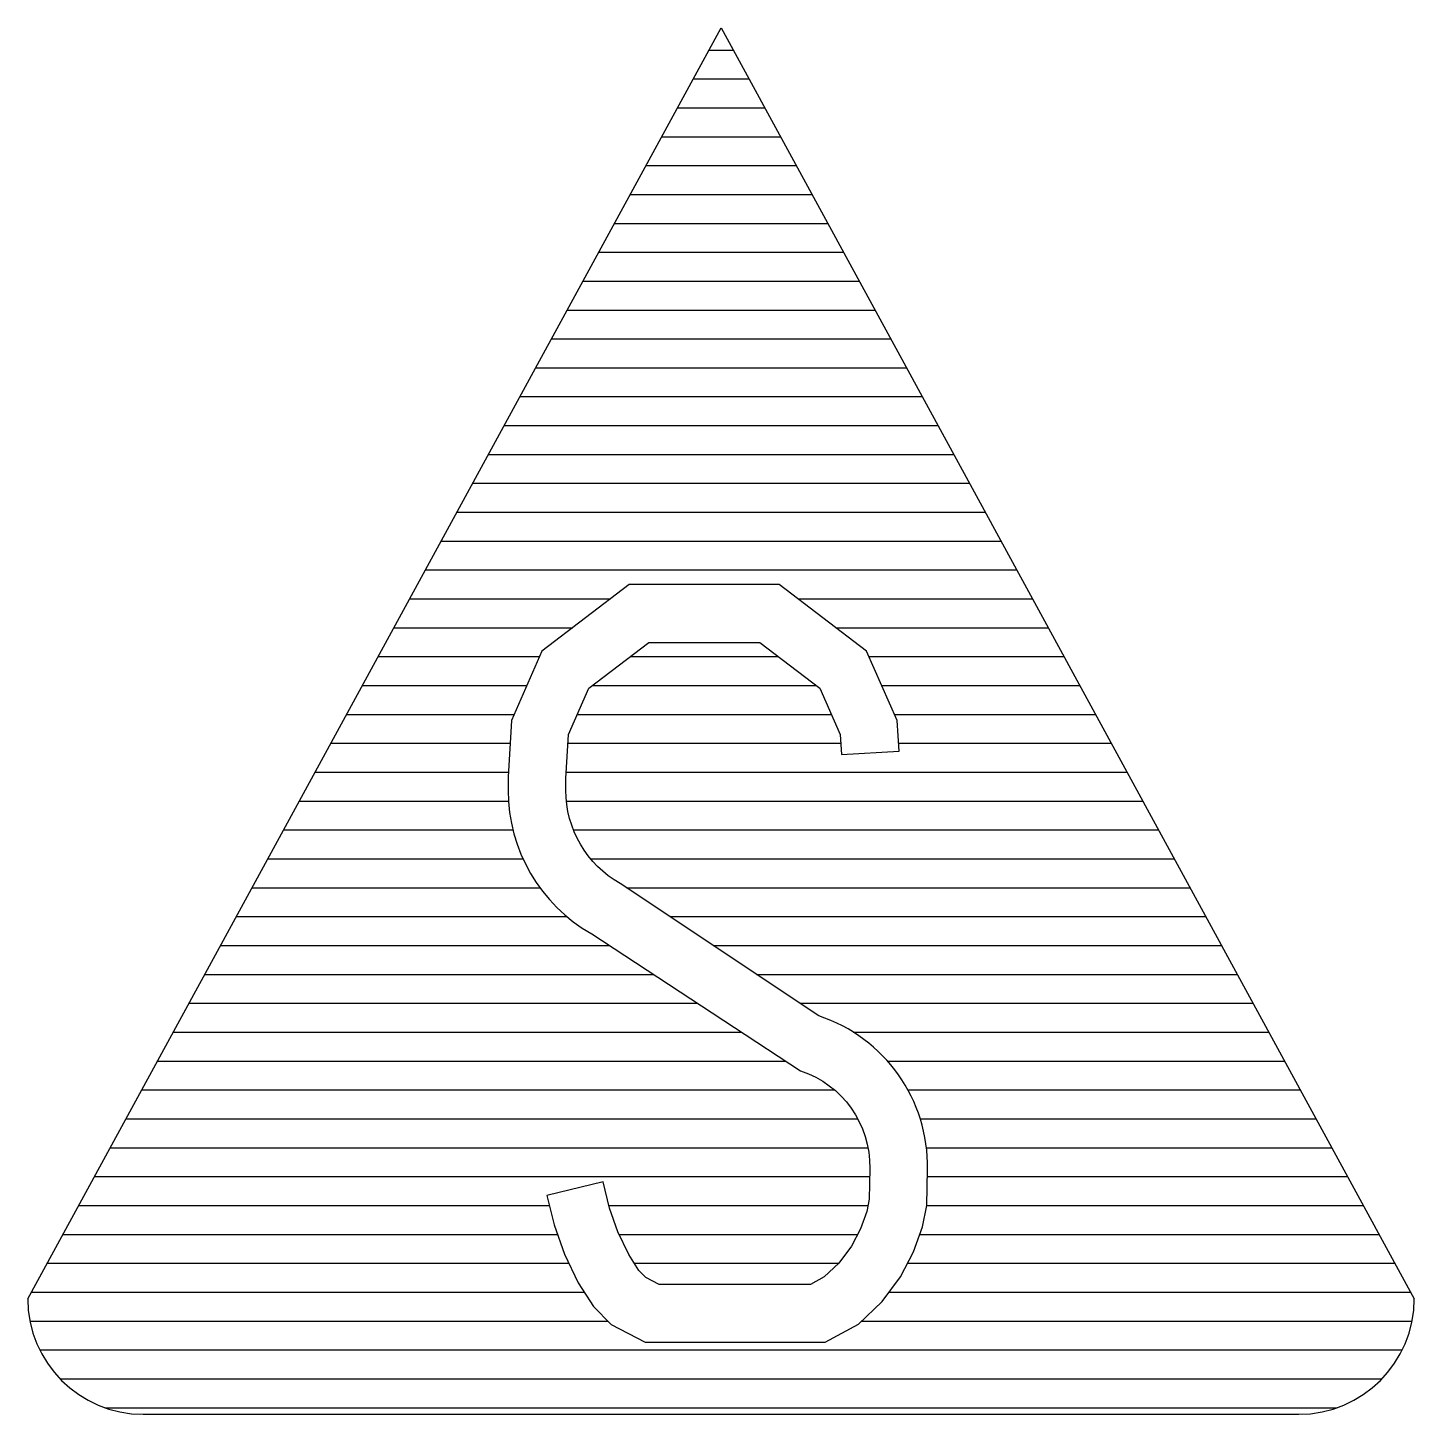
# Model space of a CAD drawing. Extents: x -2.99 to 3.01, y -2.01 to 3.99.
import ezdxf

# ---------------------------------------------------------------- set-up
doc = ezdxf.new("R2010")
doc.units = 0
doc.header["$LTSCALE"] = 0.25
doc.header["$MEASUREMENT"] = 0
doc.layers.get('0').update_dxf_attribs({"linetype": 'CONTINUOUS'})
doc.layers.add('CYAN', color=4, linetype='CONTINUOUS')
doc.layers.add('VEILIG', color=7, linetype='CONTINUOUS')

# ---------------------------------------------------------------- blocks, each defined once
blk = doc.blocks.new('*X0')
at = {"color": 0}
for p, q in [((996.0727, 969.125), (996.1779, 969.125)), ((996.0045, 969), (996.2461, 969)), ((995.9363, 968.875), (996.3143, 968.875)), ((995.8681, 968.75), (996.3824, 968.75)), ((995.7999, 968.625), (996.4506, 968.625)), ((995.7317, 968.5), (996.5188, 968.5)), ((995.6636, 968.375), (996.587, 968.375)), ((995.5954, 968.25), (996.6552, 968.25)), ((995.5272, 968.125), (996.7233, 968.125)), ((995.459, 968), (996.7915, 968)), ((995.3908, 967.875), (996.8597, 967.875)), ((995.3227, 967.75), (996.9279, 967.75)), ((995.2545, 967.625), (996.9961, 967.625)), ((995.1863, 967.5), (997.0643, 967.5)), ((995.1181, 967.375), (997.1324, 967.375)), ((995.0499, 967.25), (997.2006, 967.25)), ((994.9817, 967.125), (997.2688, 967.125)), ((994.9136, 967), (997.337, 967)), ((994.8454, 966.875), (997.4052, 966.875)), ((994.7772, 966.75), (995.6473, 966.75)), ((996.4586, 966.75), (997.4733, 966.75)), ((994.709, 966.625), (995.4836, 966.625)), ((996.6223, 966.625), (997.5415, 966.625)), ((994.6408, 966.5), (995.3402, 966.5)), ((995.7318, 966.5), (996.3741, 966.5)), ((996.7657, 966.5), (997.6097, 966.5)), ((994.5727, 966.375), (995.285, 966.375)), ((995.5681, 966.375), (996.5378, 966.375)), ((996.8209, 966.375), (997.6779, 966.375)), ((994.5045, 966.25), (995.2298, 966.25)), ((995.5031, 966.25), (996.6028, 966.25)), ((996.8761, 966.25), (997.7461, 966.25)), ((994.4363, 966.125), (995.2123, 966.125)), ((995.4627, 966.125), (996.6432, 966.125)), ((996.8936, 966.125), (997.8143, 966.125)), ((994.3681, 966), (995.205, 966)), ((995.4554, 966), (997.8824, 966)), ((994.2999, 965.875), (995.2053, 965.875)), ((995.4561, 965.875), (997.9506, 965.875)), ((994.2317, 965.75), (995.2247, 965.75)), ((995.4867, 965.75), (998.0188, 965.75)), ((994.1636, 965.625), (995.2683, 965.625)), ((995.5609, 965.625), (998.087, 965.625)), ((994.0954, 965.5), (995.3415, 965.5)), ((995.7157, 965.5), (998.1552, 965.5)), ((994.0272, 965.375), (995.4583, 965.375)), ((995.9034, 965.375), (998.2233, 965.375)), ((993.959, 965.25), (995.6425, 965.25)), ((996.0911, 965.25), (998.2915, 965.25)), ((993.8908, 965.125), (995.8333, 965.125)), ((996.2787, 965.125), (998.3597, 965.125)), ((993.8227, 965), (996.0242, 965)), ((996.4664, 965), (998.4279, 965)), ((993.7545, 964.875), (996.215, 964.875)), ((996.6977, 964.875), (998.4961, 964.875)), ((993.6863, 964.75), (996.4058, 964.75)), ((996.8455, 964.75), (998.5643, 964.75)), ((993.6181, 964.625), (996.6168, 964.625)), ((996.934, 964.625), (998.6324, 964.625)), ((993.5499, 964.5), (996.7174, 964.5)), ((996.9875, 964.5), (998.7006, 964.5)), ((993.4817, 964.375), (996.7617, 964.375)), ((997.0145, 964.375), (998.7688, 964.375)), ((993.4136, 964.25), (996.7687, 964.25)), ((997.0187, 964.25), (998.837, 964.25)), ((993.3454, 964.125), (995.3826, 964.125)), ((995.64, 964.125), (996.7612, 964.125)), ((997.0166, 964.125), (998.9052, 964.125)), ((993.2772, 964), (995.4178, 964)), ((995.6845, 964), (996.7164, 964)), ((996.9858, 964), (998.9733, 964)), ((993.209, 963.875), (995.4672, 963.875)), ((995.7503, 963.875), (996.6347, 963.875)), ((996.9332, 963.875), (999.0415, 963.875)), ((993.1408, 963.75), (995.5335, 963.75)), ((996.8533, 963.75), (999.1097, 963.75)), ((993.1347, 963.625), (995.6349, 963.625)), ((996.7343, 963.625), (999.1159, 963.625)), ((993.177, 963.5), (999.0736, 963.5)), ((993.2648, 963.375), (998.9858, 963.375)), ((993.4588, 963.25), (998.7918, 963.25))]:
    blk.add_line(p, q, dxfattribs=at)

msp = doc.modelspace()

# ---------------------------------------------------------------- linework, layer by layer
at = {"layer": 'VEILIG'}
msp.add_line((-2.4936, -2.01), (2.5064, -2.01), dxfattribs=at)
msp.add_lwpolyline([(-2.9936, -1.51), (0.0064, 3.99), (3.0064, -1.51)], dxfattribs=at)
msp.add_lwpolyline([(0.7767, 0.8601), (0.769, 0.9919), (0.6365, 1.292), (0.2588, 1.5803), (-0.3906, 1.5803), (-0.7683, 1.292), (-0.9008, 0.9919), (-0.9151, 0.749), (-0.9151, 0.69, 0.270119), (-0.553, 0.0687), (0.3511, -0.5236, -0.328128), (0.6504, -0.9458), (0.6481, -1.0788), (0.637, -1.1319), (0.6103, -1.2072), (0.571, -1.2821), (0.5162, -1.3561), (0.4531, -1.416), (0.393, -1.4486), (-0.2606, -1.4486), (-0.3184, -1.4183), (-0.3489, -1.3873), (-0.3923, -1.3192), (-0.4396, -1.2206), (-0.4759, -1.1186), (-0.504, -1.0039), (-0.7468, -1.0634), (-0.7157, -1.1904), (-0.6707, -1.3168), (-0.6112, -1.4409), (-0.5456, -1.544), (-0.4692, -1.6215), (-0.3223, -1.6986), (0.4567, -1.6986), (0.6013, -1.6199), (0.7041, -1.5225), (0.7834, -1.4154), (0.84, -1.3076), (0.8783, -1.1995), (0.8977, -1.1068), (0.9004, -0.9501, 0.328128), (0.4297, -0.2862), (-0.4297, 0.2862, -0.270119), (-0.6651, 0.69), (-0.6651, 0.7416), (-0.6539, 0.9322), (-0.5656, 1.1322), (-0.3061, 1.3303), (0.1743, 1.3303), (0.4337, 1.1322), (0.5221, 0.9322), (0.5272, 0.8455)], format="xyb", close=True, dxfattribs=at)
for centre, start, end in [((-2.4936, -1.51), 180, 270), ((2.5064, -1.51), 270, 0)]:
    msp.add_arc(centre, 0.5, start, end, dxfattribs=at)

# ---------------------------------------------------------------- block references
at = {"layer": 'CYAN'}
msp.add_blockref('*X0', (-996.1189, -965.2315), dxfattribs=at)

doc.saveas('drawing.dxf')
